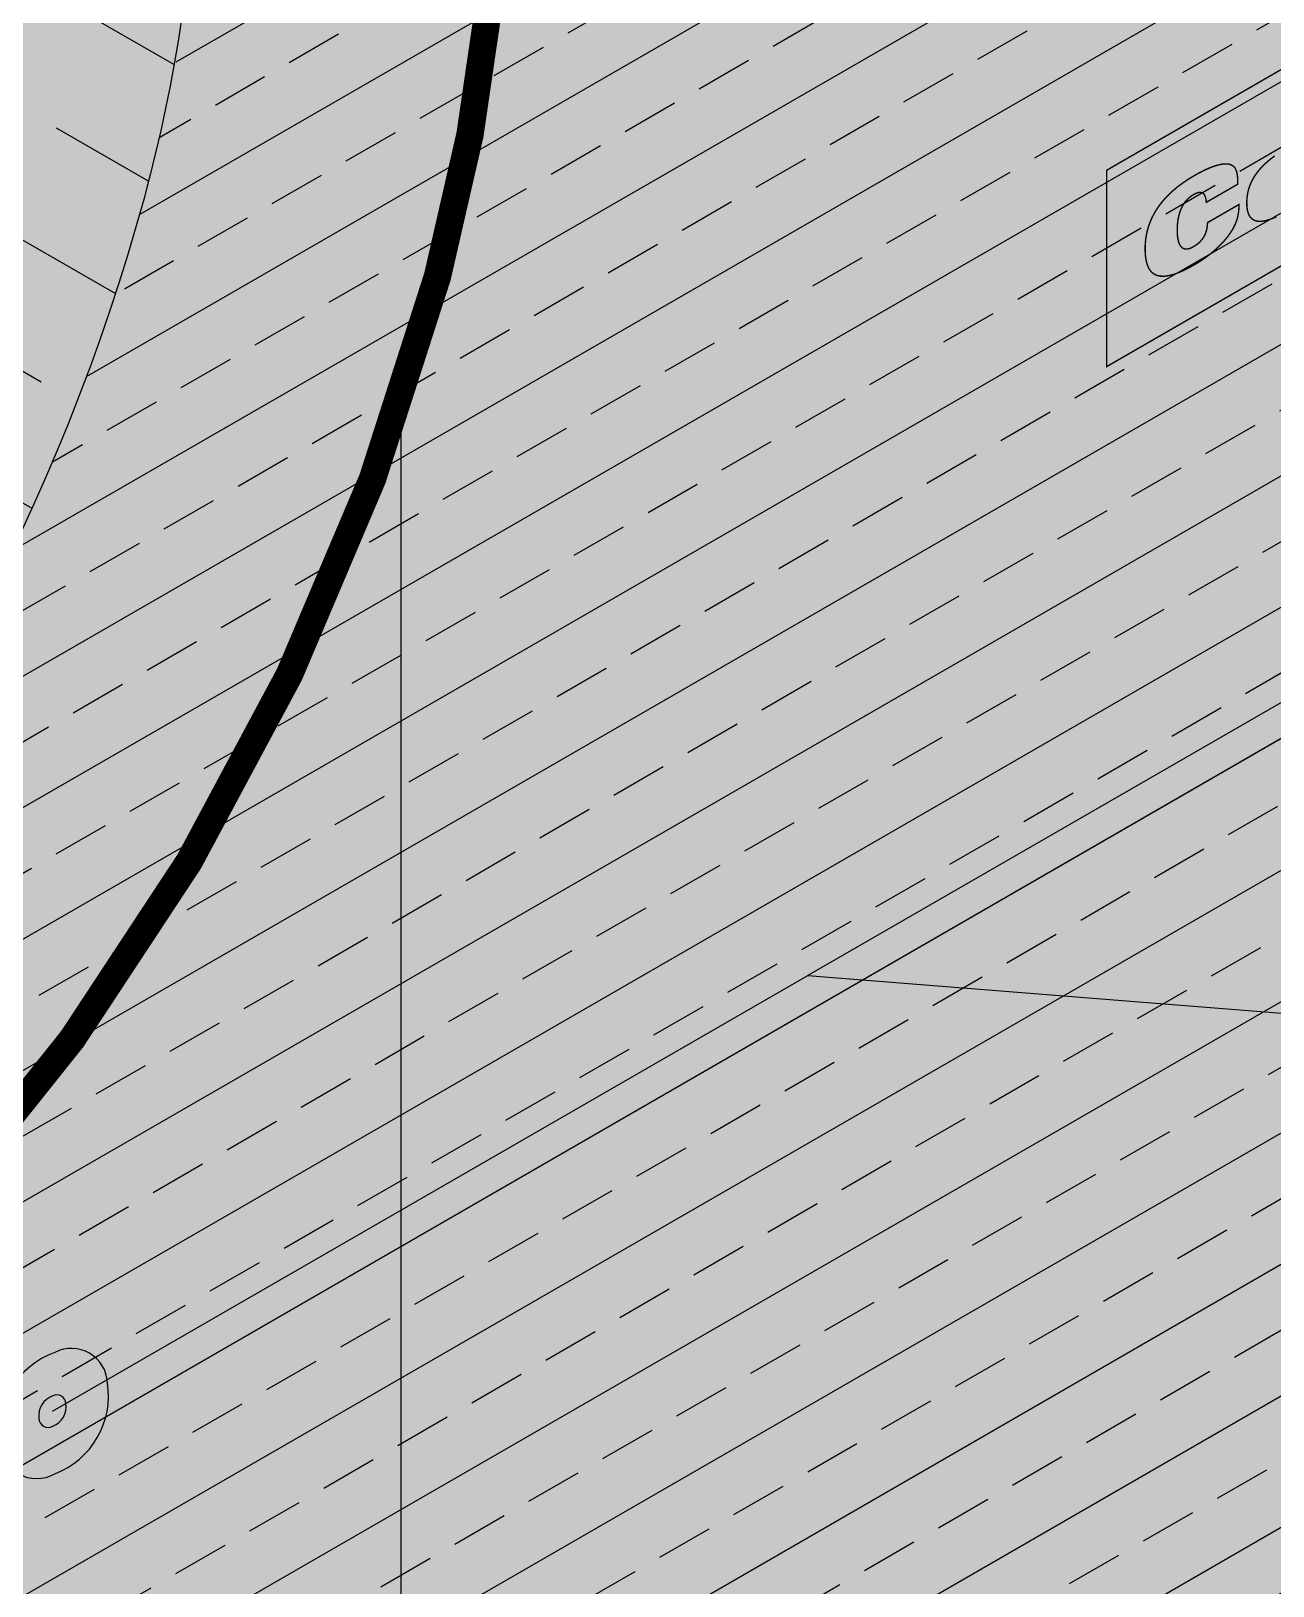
# Model space of a CAD drawing. Extents: x 124.1 to 175.1, y 313.3 to 379.3.
# Drawn here: x 139.84 to 143.92, y 359.25 to 364.37 of the extents above; entities that cross this region are included whole.
import ezdxf

# ---------------------------------------------------------------- set-up
doc = ezdxf.new("R2010")
doc.units = 0
doc.header["$LTSCALE"] = 1.5
doc.header["$MEASUREMENT"] = 0
doc.linetypes.add('DASHED', pattern=[0.75, 0.5, -0.25])
for name, color, linetype in [('DUPONTLOGO', 250, 'CONTINUOUS'), ('FASTENING', 250, 'CONTINUOUS'), ('TEXT', 7, 'CONTINUOUS')]:
    doc.layers.add(name, color=color, linetype=linetype)
doc.layers.add('EXTERIOR INSULATION', color=7, linetype='CONTINUOUS', true_color=0xcdd69f)
doc.layers.add('Tyvek CommercialWrap', color=7, linetype='DASHED', true_color=0x00538e)
doc.styles.add('DETAILS', font='sanss___.ttf', dxfattribs={"height": 1})
doc.dimstyles.new('TYVEKDETAILS', dxfattribs={"dimscale": 6, "dimtxt": 1.5, "dimasz": 0.1, "dimexe": 0.75, "dimexo": 0.75, "dimgap": 0.75, "dimtad": 0, "dimtih": 1, "dimtoh": 1, "dimdec": 4, "dimzin": 0, "dimdsep": 46, "dimlunit": 4, "dimtxsty": 'DETAILS', "dimcen": 0.0625, "dimadec": 0, "dimazin": 0, "dimtfac": 1, "dimtdec": 4, "dimtofl": 0, "dimtmove": 0, "dimatfit": 3, "dimfxl": 1, "dimfrac": 2, "dimtolj": 1, "dimtzin": 0, "dimarcsym": 0})

# ---------------------------------------------------------------- blocks, each defined once
blk = doc.blocks.new('CW logo')
at = {"layer": 'DUPONTLOGO', "color": 154, "lineweight": 35, "true_color": 0x00538e, "const_width": 0.004706596863467137}
for points in [[(4.485531244270874, 2.589692125674674), (4.485531244270874, 3.236642690174904), (0, 0.64695056450023), (0, 0), (4.485531244270874, 2.589692125674674)], [(0.5598098013184654, 0.4940024950038833), (0.546953390149838, 0.4885014726020245), (0.5348604629084548, 0.4841583485283536), (0.5235648298364595, 0.4810309075601253), (0.5131003011755411, 0.4791769344741397), (0.503500687167616, 0.4786542140474239), (0.4947997980542596, 0.4795205310570054), (0.4870314440779566, 0.4818336702797978), (0.4802294354798278, 0.4856514164929422), (0.4744275825021305, 0.4910315544732384), (0.4696596953867811, 0.4980318689979413), (0.4659595843755824, 0.506710144843737), (0.4633610597101097, 0.5171241667878803), (0.4618979316326204, 0.5293317196071712), (0.4616032533986072, 0.5433238585644631), (0.4624878536947108, 0.5575000653665256), (0.4645242434235115, 0.5711749243398572), (0.4676786464943916, 0.584368243504855), (0.4719172868175292, 0.5970998308821436), (0.4772063883024202, 0.6093894944921203), (0.4835121748595839, 0.6212570423551824), (0.4908008703984024, 0.6327222824919545), (0.4990386988291675, 0.6438050229229475), (0.5081918840613753, 0.6545250716685587), (0.5182266500054311, 0.6649022367491852), (0.5291092205706036, 0.6749563261854519), (0.5408058196672982, 0.6847071479978695), (0.553282671205352, 0.6941745102067216)]]:
    blk.add_lwpolyline(points, dxfattribs=at)
blk.add_lwpolyline([(0.3284414418853885, 0.5414576988144972), (0.3278730115673625, 0.546852250924303), (0.3271022508292845, 0.5517614078912629), (0.3261236952482705, 0.5561857799557401), (0.3249318804015502, 0.5601259773575293), (0.3235213418669218, 0.5635826103369936), (0.3218866152210467, 0.5665562891340414), (0.3200222360418365, 0.5690476239889222), (0.3179227399064075, 0.5710572251415442), (0.315582662392103, 0.572585702832157), (0.312996539076039, 0.5736336673008964), (0.3101589055357863, 0.5742017287876706), (0.3070642973486883, 0.5742904975327292), (0.3037072500918612, 0.5739005837759805), (0.3000822993428756, 0.5730325977577877), (0.2961839806788475, 0.5716871497180591), (0.2920068296772342, 0.5698648498969305), (0.2875453819151517, 0.5675663085345377), (0.2817062472595353, 0.5640900423717312), (0.2754326057666958, 0.5596480503950261), (0.2696559493555242, 0.554769593436049), (0.2643615490488855, 0.5494835192083656), (0.2595346758699861, 0.5438186754255412), (0.2551606008422596, 0.537803909801255), (0.2512245949883436, 0.5314680700489589), (0.2477119293318992, 0.5248400038824457), (0.2446078748959053, 0.5179485590152808), (0.2418977027033407, 0.5108225831611435), (0.2395666837774115, 0.5034909240334855), (0.2376000891414378, 0.495982429345986), (0.2359831898183984, 0.4883259468123242), (0.2347012568313858, 0.4805503241459519), (0.2337395612038335, 0.4726844090606619), (0.2330833739584932, 0.4647570492700197), (0.2327179661187984, 0.4567970924874771), (0.232628631437592, 0.448831547231066), (0.2328083691052143, 0.4410439909806882), (0.2332690668603163, 0.4336001432180865), (0.2340254536801467, 0.4265453281394684), (0.2350922585413855, 0.4199248699410418), (0.2364842104204854, 0.4137840928189007), (0.2382160382949223, 0.4081683209694802), (0.2403024711413764, 0.4031228785887606), (0.2427582379365276, 0.3986930898729497), (0.2455980676572835, 0.3949242790183689), (0.2488366892805516, 0.3918617702211122), (0.2524888317830118, 0.3895508876773874), (0.2565692241419129, 0.3880369555834022), (0.2610925953335936, 0.3873652981353644), (0.2660736743354164, 0.3875812395293678), (0.2715271901238339, 0.3887301039617341), (0.2774678716759809, 0.3908572156285572), (0.2839104479686512, 0.3940078987260449), (0.2894836248475485, 0.3972939646868099), (0.2943904710695051, 0.4005388684313402), (0.2989907525465014, 0.4039407194562727), (0.3032862445226101, 0.4075036230130991), (0.3072787222413353, 0.4112316843533108), (0.3109699609466361, 0.4151290087285133), (0.3143617358828124, 0.4191997013903119), (0.317455822293482, 0.4234478675903119), (0.3202539954227177, 0.4278776125798913), (0.322758030514251, 0.4324930416106554), (0.3249697028121545, 0.4372982599343231), (0.3268907875603873, 0.4422973728021589), (0.328523060002567, 0.4474944854658816), (0.3298682953827665, 0.4528937031770965), (0.3309282689450583, 0.4584991311872955), (0.3317047559331741, 0.4643148747480836), (0.3321995315910726, 0.470345039110839), (0.3324863771183573, 0.4745513748204075), (0.3341058805564217, 0.4754871471868682), (0.3374644261085677, 0.4774277630853021), (0.3423262114544059, 0.4802369725452991), (0.3484554342736601, 0.4837785255964491), (0.355616292245486, 0.4879161722682284), (0.3635729830490391, 0.4925136625902269), (0.3720897043641571, 0.4974347465921483), (0.380930653869882, 0.5025431743032414), (0.3898600292460515, 0.5077026957534372), (0.398642028171821, 0.5127770609719846), (0.4070408483265737, 0.5176300199885873), (0.4148206873898062, 0.5221253228328351), (0.4217457430409013, 0.5261267195342043), (0.4275802129593558, 0.5294979601221712), (0.4320882948245526, 0.5321027946265531), (0.4350341863156473, 0.5338049730767125), (0.4361820851123639, 0.5344682455022394), (0.4360653492421989, 0.5304152637900188), (0.4358837575465486, 0.5259848744655073), (0.4356372850778598, 0.5215430200239553), (0.4353090947566898, 0.5170827104426508), (0.434882349504619, 0.512596955698541), (0.4343402122419775, 0.5080787657686869), (0.4336658458904594, 0.503521150630263), (0.4328424133705084, 0.4989171202603302), (0.4318530776034777, 0.494259684636063), (0.4306810015103792, 0.4895418537342948), (0.4293093480118841, 0.484756637532314), (0.4277212800291181, 0.4798970460071814), (0.4258999604833207, 0.4749560891360716), (0.4238285522951628, 0.469926776895818), (0.421490218385884, 0.4648021192637088), (0.4188681216762689, 0.4595751262166914), (0.4159454250874433, 0.4542388077320538), (0.4119850383793846, 0.4475900942421731), (0.4069277587276474, 0.4397959661605455), (0.401492213431311, 0.4321144597378179), (0.3956967651694185, 0.4245517328512278), (0.3895597766212404, 0.4171139433781264), (0.3830996104660471, 0.4098072491958646), (0.3763346293832228, 0.4026378081817938), (0.3692831960518106, 0.3956117782132651), (0.3619636731510809, 0.3887353171676295), (0.3543944233604179, 0.382014582922011), (0.3465938093589784, 0.3754557333539879), (0.3385801938259192, 0.369064926340684), (0.3303719394405107, 0.3628483197595642), (0.3219874088819097, 0.3568120714879797), (0.313444964829614, 0.3509623394031678), (0.3047629699627805, 0.3453052813824797), (0.2959597869603385, 0.3398470553032666), (0.2860653978322034, 0.3340267060478936), (0.2661198023985207, 0.3231729651126898), (0.2477340430602908, 0.3143273717721513), (0.2308607429954463, 0.3074331736972908), (0.2154525253820339, 0.302433618559462), (0.2014620133979861, 0.2992719540295639), (0.1888418302215769, 0.2978914277788363), (0.1775445990305116, 0.2982352874782919), (0.1675229430028367, 0.300246780799057), (0.158729485316826, 0.3038691554121442), (0.1511168491505259, 0.3090456589889072), (0.1446376576816419, 0.315719539200245), (0.1392445340885615, 0.3238340437172837), (0.1348901015489901, 0.3333324202112635), (0.1315269832410877, 0.3441579163531969), (0.1291078023431282, 0.3562537798140966), (0.1275851820327034, 0.3695632582653161), (0.1269117454882007, 0.3840295993776408), (0.1269854792802789, 0.3968051837517805), (0.1276474378018975, 0.4088191883580521), (0.1289765054794998, 0.4213310564217636), (0.1310678658991264, 0.4342870313381582), (0.1340167026462495, 0.4476333565023651), (0.1379181993072507, 0.4613162753095139), (0.1428675394671473, 0.4752820311550749), (0.1489599067124345, 0.4894768674339502), (0.1562904846286983, 0.5038470275416103), (0.1649544568019792, 0.5183387548731844), (0.1750470068176355, 0.532898292823802), (0.1866633182618216, 0.5474718847888198), (0.1998985747202369, 0.5620057741633673), (0.2148479597789219, 0.5764462043425738), (0.2316066570235762, 0.590739418721796), (0.2502698500398992, 0.6048316606962771), (0.2709327224137041, 0.6186691736610328), (0.2903975041524518, 0.6303412443493244), (0.3005620217589922, 0.6360198115996809), (0.310359565474073, 0.6412277774066979), (0.3197868067154559, 0.6459674163014597), (0.3288404169006753, 0.6502410028153918), (0.3375170674473793, 0.6540508114796921), (0.3458134297733295, 0.6573991168255588), (0.3537261752960603, 0.6602881933843037), (0.3612519754333334, 0.6627203156872383), (0.3683875016027969, 0.6646977582656746), (0.3751294252223261, 0.6662227956506968), (0.381474417709228, 0.6672977023736166), (0.3874191504811506, 0.6679247529658596), (0.392960294955742, 0.6681062219585101), (0.3980945225512187, 0.6678443838829935), (0.4028185046846602, 0.6671415132703942), (0.4071289127738282, 0.6659998846521376), (0.4110224182365982, 0.664421772559308), (0.413727490554038, 0.6629226905827181), (0.4160676609143366, 0.6613612441316263), (0.4182212122252622, 0.659637066988239), (0.4201939972442688, 0.6577267481236504), (0.4219918687286963, 0.6556068765087275), (0.4236206794356576, 0.6532540411141099), (0.4250862821224928, 0.6506448309108919), (0.4263945295464282, 0.6477558348699404), (0.4275512744650314, 0.6445636419620087), (0.4285623696351877, 0.641044841158191), (0.4294336678143509, 0.6371760214291271), (0.4301710217598611, 0.6329337717456838), (0.4307802842288311, 0.6282946810789554), (0.4312673079787146, 0.6232353383996951), (0.4316379457667381, 0.6177323326788837), (0.431898050350128, 0.6117622528871607), (0.4320534744861106, 0.6053016879956203), (0.4319229846925055, 0.6011961012360416), (0.4301522667253721, 0.6001738912880228), (0.4266647861861657, 0.5981606190633784), (0.4216959847990438, 0.5952922016745106), (0.4154813042882779, 0.5917045562335943), (0.4082561863779119, 0.5875335998526907), (0.4002560727922173, 0.582915249644202), (0.3917164052551243, 0.5779854227201895), (0.3828726254911317, 0.5728800361928279), (0.3739601752242834, 0.5677350071745195), (0.3652144961787371, 0.5626862527773255), (0.3568710300785369, 0.5578696901135345), (0.3491652186479541, 0.5534212362952076), (0.3423325036113738, 0.549476808434747), (0.3366083266923852, 0.546172323644214), (0.332228129615828, 0.5436436990357834), (0.329427354105519, 0.5420268517218574)], close=True, dxfattribs=at)

msp = doc.modelspace()

# ---------------------------------------------------------------- hatches: boundary and pattern name
at = {"layer": 'EXTERIOR INSULATION', "linetype": 'Continuous'}
h = msp.add_hatch(color=256, dxfattribs=at)
edge = h.paths.add_edge_path()
edge.add_line((149.1564585239162, 372.8929476447101), (142.6873790312543, 369.1580228582125))
edge.add_arc((145.493948246881, 364.8827648615902), 5.114162854249575, 123.2836096896983, 178.5552092658955)
edge.add_arc((135.3830008411776, 365.1377801579406), 4.999999999999554, 344.80098667769596, 358.55520926589077, ccw=False)
edge.add_arc((172.1991866598155, 344.7465485345447), 37.24902311891017, 149.1869762303807, 171.1054622772222)
edge.add_line((135.3980975504892, 350.5058508951204), (136.218299538592, 350.0323070565005))
edge.add_line((136.218299538592, 350.0323070565005), (149.1564585239162, 357.5021566294954))
edge.add_line((149.1564585239162, 357.5021566294954), (149.1564585239162, 372.8929476447101))
edge = h.paths.add_edge_path()
edge.add_arc((172.1991866598221, 344.7465485345422), 37.24902311891713, 149.1869762303826, 171.10546227722, ccw=False)
edge.add_arc((135.3830008411778, 365.1377801579406), 4.999999999999353, 344.8009866776953, 358.5552092658907)
edge.add_arc((145.493948246881, 364.8827648615902), 5.114162854249608, 123.2836096896983, 178.5552092658955, ccw=False)
edge.add_line((142.6873790312543, 369.1580228582125), (149.1564585239162, 372.8929476447101))
edge.add_line((149.1564585239162, 372.8929476447101), (148.3362565358134, 373.36649148333))
edge.add_line((148.3362565358134, 373.36649148333), (141.8671770431515, 369.6315666968326))
edge.add_arc((144.6737462587782, 365.3563087002103), 5.114162854249575, 123.2836096896983, 178.5552092658955)
edge.add_arc((134.5627988530739, 365.6113239965605), 5.000000000000457, 344.8009866776987, 358.5552092658936, ccw=False)
edge.add_arc((132.8972916106707, 366.0638015008042), 6.725876666029698, 291.8278178797734, 344.8009866777022, ccw=False)
edge.add_line((135.3980975504894, 359.8201337823866), (135.3980975504892, 350.5058508951204))
h = msp.add_hatch(dxfattribs=at)
h.set_pattern_fill('ANSI33', color=250, scale=3, angle=105, style=0)
h.set_pattern_definition([(150, (-905.1988183884155, -525.1428867655304), (-0.3750000000000001, -0.649519052838329), []), (150, (-905.3360779146043, -524.6306272399709), (-0.3750000000000001, -0.649519052838329), [0.375, -0.1875])])
h.paths.add_polyline_path([(141.8671770431515, 369.6315666968326, 0.2459548440964916), (139.5612092758686, 365.4852555813959, -0.06008627234277619), (139.387903900224, 364.3004611952076, -0.2353451824985885), (135.3980975504894, 359.8201337823866), (136.2182995385922, 359.3465899437665, 0.2353451824985871), (140.2081058883268, 363.8269173565877, 0.06008627234277789), (140.3814112639714, 365.0117117427758, -0.2459548440964908), (142.6873790312543, 369.1580228582125), (149.1564585239162, 372.8929476447101), (148.3362565358134, 373.36649148333)])
h.paths.add_polyline_path([(136.2182995385922, 359.3465899437665), (135.3980975504894, 359.8201337823866), (135.3980975504892, 350.5058508951204), (136.218299538592, 350.0323070565005)])
h = msp.add_hatch(dxfattribs=at)
h.set_pattern_fill('ANSI33', color=250, scale=1.5, angle=345, style=0)
h.set_pattern_definition([(30.00000000000006, (-905.1988183884155, -525.1428867655304), (-0.1875, 0.3247595264191645), []), (30.00000000000006, (-904.9426886256357, -525.2115165286248), (-0.1875, 0.3247595264191645), [0.1874999999999999, -0.09374999999999994])])
h.paths.add_polyline_path([(149.1564585239162, 372.8929476447101), (142.6873790312543, 369.1580228582125, 0.2625284837406162), (140.3832955124701, 364.693317433406, -0.2703290333791314), (136.2182995385922, 359.3465899437665), (136.218299538592, 350.0323070565005), (149.1564585239162, 357.5021566294954)])
at = {"layer": 'Tyvek CommercialWrap', "true_color": 0xffffff}
msp.add_hatch(color=7, dxfattribs=at).paths.add_polyline_path([(149.1564585239162, 371.7382471063311), (143.2135518213674, 368.3071083218456, 0.2442087615069113), (141.3810933485304, 364.9864980597433, -0.06008627234262827), (141.1731268977578, 363.5647447963208, -0.2067154027512697), (137.3544895140085, 358.77399541875), (136.2182995385922, 358.118472840883), (136.2182995385936, 350.0323070564996), (149.1564585239162, 357.5021566294954)])
at = {"layer": 'Tyvek CommercialWrap', "linetype": 'Continuous', "true_color": 0x00538e}
h = msp.add_hatch(dxfattribs=at)
h.set_pattern_fill('ANSI31', color=154, scale=30, angle=225, style=0)
h.set_pattern_definition([(270, (-905.1988183884155, -525.1428867655304), (3.75, -8.881784197001252e-16), [])])
h.paths.add_polyline_path([(149.1564585239162, 371.7382471063311), (143.2135518213674, 368.3071083218456, 0.2442087615069113), (141.3810933485304, 364.9864980597433, -0.06008627234262827), (141.1731268977578, 363.5647447963208, -0.2067154027512697), (137.3544895140085, 358.77399541875), (136.2182995385922, 358.118472840883), (136.2182995385936, 350.0323070564996), (149.1564585239162, 357.5021566294954)])
h = msp.add_hatch(dxfattribs=at)
h.set_pattern_fill('ANSI31', color=154, scale=30, angle=165, style=0)
h.set_pattern_definition([(210, (-905.1988183884155, -525.1428867655304), (1.874999999999999, -3.247595264191645), [])])
h.paths.add_polyline_path([(149.1564585239162, 371.7382471063311), (143.2135518213674, 368.3071083218456, 0.2442087615069113), (141.3810933485304, 364.9864980597433, -0.06008627234262827), (141.1731268977578, 363.5647447963208, -0.2067154027512697), (137.3544895140085, 358.77399541875), (136.2182995385922, 358.118472840883), (136.2182995385936, 350.0323070564996), (149.1564585239162, 357.5021566294954)])

# ---------------------------------------------------------------- linework, layer by layer
at = {"layer": 'EXTERIOR INSULATION', "color": 250, "linetype": 'Continuous', "flags": 128}
msp.add_lwpolyline([(136.2182995385922, 359.3465899437665), (136.218299538592, 350.0323070565005), (149.1564585239162, 357.5021566294954), (149.1564585239162, 372.8929476447101), (142.6873790312543, 369.1580228582125, 0.2459548440965021), (140.3814112639714, 365.0117117427756, -0.06008627234286686), (140.2081058883264, 363.8269173565857, -0.2353451824985098)], format="xyb", close=True, dxfattribs=at)
at = {"layer": 'FASTENING'}
for points in [[(139.7296472407829, 359.7219208241827, 0.5560120530374366), (139.9135592280834, 359.6204589261865, 0.3537160203436514), (140.0867643088402, 359.9204589261867, 0.5462522010927994), (139.9135592280834, 360.0204589261866, 0.345824845351463)], [(139.8606166711356, 359.802741672901, 0.5560120530374857), (139.9065946679607, 359.7773761984017, 0.3537160203436451), (139.9498959381499, 359.852376198402, 0.5462522010928085), (139.9065946679607, 359.8773761984019, 0.3458248453514566)]]:
    msp.add_lwpolyline(points, format="xyb", close=True, dxfattribs=at)
at = {"layer": 'TEXT', "linetype": 'Continuous'}
msp.add_line((142.3924238430418, 361.261952287625), (155.3519143038645, 360.236813944734), dxfattribs=at)
at = {"layer": 'Tyvek CommercialWrap', "const_width": 0.09, "flags": 128}
msp.add_lwpolyline([(149.1564585239162, 371.7382471063311), (149.1564585239162, 357.5021566294954), (136.2182995385936, 350.0323070564996), (136.2182995385922, 358.118472840883), (137.3544895140085, 358.77399541875, 0.2067154027510597), (141.1731268977562, 363.5647447963147, 0.06008627234286746), (141.3810933485304, 364.9864980597426, -0.2442087615069451), (143.2135518213674, 368.3071083218456)], format="xyb", close=True, dxfattribs=at)

# ---------------------------------------------------------------- block references
at = {"layer": 'FASTENING', "color": 5}
msp.add_blockref('CW logo', (143.3763814985869, 363.2680121972353), dxfattribs=at)

# ---------------------------------------------------------------- leaders
at = {"layer": 'TEXT', "linetype": 'Continuous'}
for points in [[(144.8787645988607, 362.6974417922943), (142.3924238430418, 361.261952287625)], [(139.9060830872227, 359.8264627829558), (142.3924238430418, 361.261952287625)]]:
    msp.add_leader(points, dimstyle='TYVEKDETAILS', override={"dimgap": 0.75, "dimtad": 0}, dxfattribs=at)

doc.saveas('drawing.dxf')
